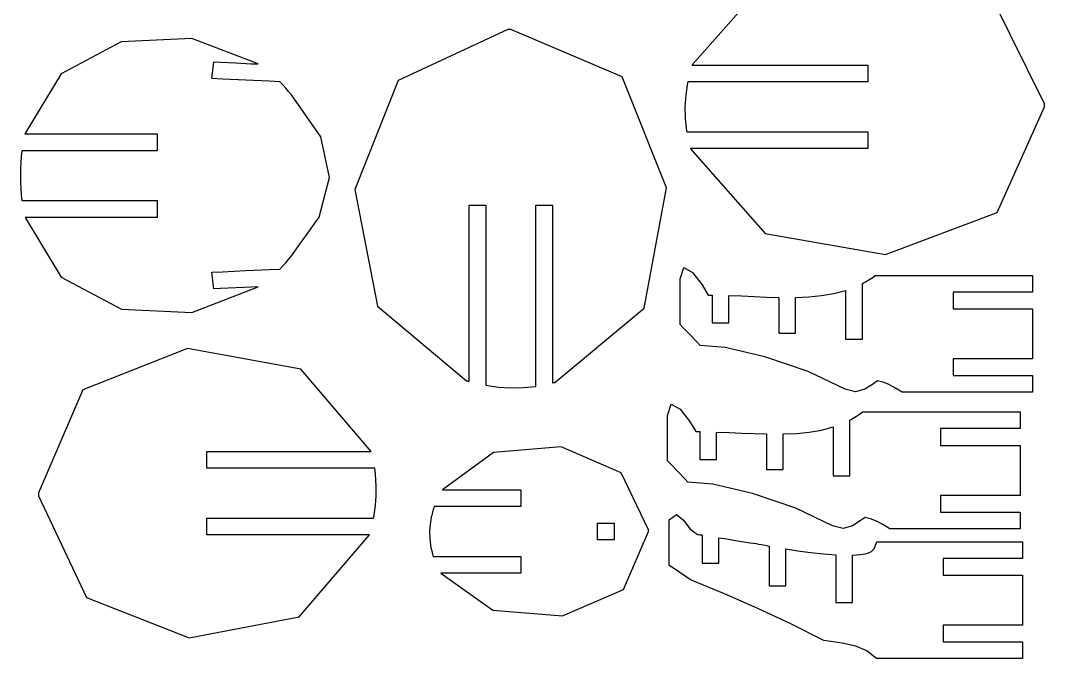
# Model space of a CAD drawing. Header units: metres. Extents: x 0 to 170079, y 0 to 115469.
# Drawn here: x 0 to 74785, y 0 to 46606 of the extents above; entities that cross this region are included whole.
import ezdxf

# ---------------------------------------------------------------- set-up
doc = ezdxf.new("R2010")
doc.units = ezdxf.units.M

msp = doc.modelspace()

# ---------------------------------------------------------------- linework, layer by layer
at = {"layer": 'MY3DLAYER'}
for p, q in [((54506, 49526), (49051, 43361)), ((54506, 49526), (49051, 43361)), ((74776, 40506), (71042, 48100)), ((74776, 40506), (71042, 48100)), ((35589, 45935), (27583, 42213)), ((35589, 45935), (27583, 42213)), ((35645, 45939), (35589, 45935)), ((35645, 45939), (35589, 45935)), ((35702, 45942), (35645, 45939)), ((35702, 45942), (35645, 45939)), ((35759, 45943), (35702, 45942)), ((35759, 45943), (35702, 45942)), ((35816, 45944), (35759, 45943)), ((35816, 45944), (35759, 45943)), ((35817, 45944), (35816, 45944)), ((35816, 45944), (35816, 45944)), ((35817, 45944), (35816, 45944)), ((35816, 45944), (35816, 45944)), ((35818, 45944), (35817, 45944)), ((35818, 45944), (35817, 45944)), ((35819, 45944), (35818, 45944)), ((35819, 45944), (35818, 45944)), ((35820, 45944), (35819, 45944)), ((35819, 45944), (35819, 45944)), ((35819, 45944), (35819, 45944)), ((35820, 45944), (35819, 45944)), ((35819, 45944), (35819, 45944)), ((35819, 45944), (35819, 45944)), ((43946, 42499), (35820, 45944)), ((35820, 45944), (35820, 45944)), ((43946, 42499), (35820, 45944)), ((35820, 45944), (35820, 45944)), ((7361, 45052), (2960, 42717)), ((7361, 45052), (2960, 42717)), ((12503, 45297), (7361, 45052)), ((12503, 45297), (7361, 45052)), ((17355, 43427), (12503, 45297)), ((17355, 43427), (12503, 45297)), ((14048, 42972), (14091, 43390)), ((14048, 42972), (14091, 43390)), ((14091, 43390), (14111, 43580)), ((14091, 43390), (14111, 43580)), ((14111, 43580), (14618, 43557)), ((14111, 43580), (14618, 43557)), ((14618, 43557), (15733, 43504)), ((14618, 43557), (15733, 43504)), ((15733, 43504), (16848, 43451)), ((15733, 43504), (16848, 43451)), ((16848, 43451), (17355, 43427)), ((16848, 43451), (17355, 43427)), ((2960, 42717), (330, 38320)), ((2960, 42717), (330, 38320)), ((14004, 42554), (14048, 42972)), ((14004, 42554), (14048, 42972)), ((49049, 43355), (49048, 43350)), ((49049, 43355), (49048, 43350)), ((49048, 43350), (49048, 43348)), ((49048, 43350), (49048, 43348)), ((49048, 43348), (51052, 43348)), ((49048, 43348), (51052, 43348)), ((49050, 43359), (49049, 43355)), ((49050, 43359), (49049, 43355)), ((49051, 43361), (49050, 43359)), ((49051, 43361), (49050, 43359)), ((51052, 43348), (55461, 43348)), ((51052, 43348), (55461, 43348)), ((55461, 43348), (59870, 43348)), ((55461, 43348), (59870, 43348)), ((59870, 43348), (61874, 43348)), ((59870, 43348), (61874, 43348)), ((61874, 43348), (61874, 43158)), ((61874, 43348), (61874, 43158)), ((61874, 43158), (61874, 42739)), ((61874, 43158), (61874, 42739)), ((61874, 42739), (61874, 42320)), ((61874, 42739), (61874, 42320)), ((13985, 42364), (14004, 42554)), ((13985, 42364), (14004, 42554)), ((14758, 42328), (13985, 42364)), ((14758, 42328), (13985, 42364)), ((16460, 42248), (14758, 42328)), ((16460, 42248), (14758, 42328)), ((18162, 42167), (16460, 42248)), ((18162, 42167), (16460, 42248)), ((18935, 42131), (18162, 42167)), ((18935, 42131), (18162, 42167)), ((19157, 41903), (18935, 42131)), ((19157, 41903), (18935, 42131)), ((19372, 41667), (19157, 41903)), ((19372, 41667), (19157, 41903)), ((27583, 42213), (24414, 34258)), ((27583, 42213), (24414, 34258)), ((47189, 34381), (43946, 42499)), ((47189, 34381), (43946, 42499)), ((48716, 42050), (48583, 41175)), ((48716, 42050), (48583, 41175)), ((48719, 42062), (48716, 42050)), ((48719, 42062), (48716, 42050)), ((48726, 42090), (48719, 42062)), ((48726, 42090), (48719, 42062)), ((48732, 42117), (48726, 42090)), ((48732, 42117), (48726, 42090)), ((48735, 42129), (48732, 42117)), ((48735, 42129), (48732, 42117)), ((50788, 42129), (48735, 42129)), ((50788, 42129), (48735, 42129)), ((55305, 42129), (50788, 42129)), ((55305, 42129), (50788, 42129)), ((59821, 42129), (55305, 42129)), ((59821, 42129), (55305, 42129)), ((61874, 42129), (59821, 42129)), ((61874, 42129), (59821, 42129)), ((61874, 42320), (61874, 42129)), ((61874, 42320), (61874, 42129)), ((19581, 41424), (19372, 41667)), ((19581, 41424), (19372, 41667)), ((19783, 41172), (19581, 41424)), ((19783, 41172), (19581, 41424)), ((21939, 38105), (19783, 41172)), ((21939, 38105), (19783, 41172)), ((48583, 41175), (48524, 40308)), ((48583, 41175), (48524, 40308)), ((74780, 40452), (74776, 40506)), ((74780, 40452), (74776, 40506)), ((74783, 40398), (74780, 40452)), ((74783, 40398), (74780, 40452)), ((74785, 40344), (74783, 40398)), ((74785, 40344), (74783, 40398)), ((48524, 40308), (48542, 39437)), ((48524, 40308), (48542, 39437)), ((71329, 32578), (74785, 40286)), ((71329, 32578), (74785, 40286)), ((74785, 40290), (74785, 40344)), ((74785, 40290), (74785, 40344)), ((74785, 40289), (74785, 40290)), ((74785, 40290), (74785, 40290)), ((74785, 40289), (74785, 40290)), ((74785, 40290), (74785, 40290)), ((74785, 40288), (74785, 40289)), ((74785, 40288), (74785, 40289)), ((74785, 40287), (74785, 40288)), ((74785, 40287), (74785, 40288)), ((74785, 40286), (74785, 40287)), ((74785, 40287), (74785, 40287)), ((74785, 40287), (74785, 40287)), ((74785, 40286), (74785, 40287)), ((74785, 40287), (74785, 40287)), ((74785, 40287), (74785, 40287)), ((74785, 40286), (74785, 40286)), ((74785, 40286), (74785, 40286)), ((48542, 39437), (48638, 38551)), ((48542, 39437), (48638, 38551)), ((330, 38320), (1840, 38320)), ((330, 38320), (1840, 38320)), ((1840, 38320), (5160, 38320)), ((1840, 38320), (5160, 38320)), ((5160, 38320), (8481, 38320)), ((5160, 38320), (8481, 38320)), ((8481, 38320), (9991, 38320)), ((8481, 38320), (9991, 38320)), ((9991, 38320), (9991, 38128)), ((9991, 38320), (9991, 38128)), ((48638, 38551), (48641, 38539)), ((48638, 38551), (48641, 38539)), ((48641, 38539), (48647, 38512)), ((48641, 38539), (48647, 38512)), ((48647, 38512), (48652, 38485)), ((48647, 38512), (48652, 38485)), ((48652, 38485), (48655, 38472)), ((48652, 38485), (48655, 38472)), ((48655, 38472), (50721, 38472)), ((48655, 38472), (50721, 38472)), ((50721, 38472), (55265, 38472)), ((50721, 38472), (55265, 38472)), ((55265, 38472), (59809, 38472)), ((55265, 38472), (59809, 38472)), ((59809, 38472), (61874, 38472)), ((59809, 38472), (61874, 38472)), ((61874, 38472), (61874, 38282)), ((61874, 38472), (61874, 38282)), ((61874, 38282), (61874, 37863)), ((61874, 38282), (61874, 37863)), ((9991, 38128), (9991, 37705)), ((9991, 38128), (9991, 37705)), ((9991, 37705), (9991, 37283)), ((9991, 37705), (9991, 37283)), ((22570, 35127), (21939, 38105)), ((22570, 35127), (21939, 38105)), ((61874, 37863), (61874, 37444)), ((61874, 37863), (61874, 37444)), ((61874, 37444), (61874, 37253)), ((61874, 37444), (61874, 37253)), ((46, 36666), (15, 36229)), ((46, 36666), (15, 36229)), ((93, 37091), (46, 36666)), ((93, 37091), (46, 36666)), ((1640, 37091), (93, 37091)), ((1640, 37091), (93, 37091)), ((5042, 37091), (1640, 37091)), ((5042, 37091), (1640, 37091)), ((8444, 37091), (5042, 37091)), ((8444, 37091), (5042, 37091)), ((9991, 37091), (8444, 37091)), ((9991, 37091), (8444, 37091)), ((9991, 37283), (9991, 37091)), ((9991, 37283), (9991, 37091)), ((50948, 37253), (48925, 37253)), ((48925, 37253), (48926, 37251)), ((50948, 37253), (48925, 37253)), ((48925, 37253), (48926, 37251)), ((48926, 37251), (48927, 37247)), ((48926, 37251), (48927, 37247)), ((48927, 37247), (48928, 37242)), ((48927, 37247), (48928, 37242)), ((48928, 37242), (48928, 37240)), ((48928, 37242), (48928, 37240)), ((48928, 37240), (54376, 31056)), ((48928, 37240), (54376, 31056)), ((55400, 37253), (50948, 37253)), ((55400, 37253), (50948, 37253)), ((59851, 37253), (55400, 37253)), ((59851, 37253), (55400, 37253)), ((61874, 37253), (59851, 37253)), ((61874, 37253), (59851, 37253)), ((15, 36229), (0, 35783)), ((15, 36229), (0, 35783)), ((0, 35783), (2, 35325)), ((0, 35783), (2, 35325)), ((2, 35257), (0, 34787)), ((2, 35257), (0, 34787)), ((2, 35325), (2, 35317)), ((2, 35325), (2, 35317)), ((2, 35317), (3, 35308)), ((2, 35317), (3, 35308)), ((3, 35274), (2, 35265)), ((3, 35274), (2, 35265)), ((2, 35265), (2, 35257)), ((2, 35265), (2, 35257)), ((3, 35308), (3, 35300)), ((3, 35308), (3, 35300)), ((3, 35300), (3, 35291)), ((3, 35300), (3, 35291)), ((3, 35291), (3, 35282)), ((3, 35291), (3, 35282)), ((3, 35282), (3, 35274)), ((3, 35282), (3, 35274)), ((0, 34787), (16, 34328)), ((0, 34787), (16, 34328)), ((21808, 32231), (22570, 35127)), ((21808, 32231), (22570, 35127)), ((16, 34328), (50, 33880)), ((16, 34328), (50, 33880)), ((50, 33880), (100, 33444)), ((50, 33880), (100, 33444)), ((24414, 34258), (26079, 25731)), ((24414, 34258), (26079, 25731)), ((45550, 25602), (47189, 34381)), ((45550, 25602), (47189, 34381)), ((100, 33444), (1645, 33444)), ((100, 33444), (1645, 33444)), ((1645, 33444), (5045, 33444)), ((1645, 33444), (5045, 33444)), ((5045, 33444), (8445, 33444)), ((5045, 33444), (8445, 33444)), ((8445, 33444), (9991, 33444)), ((8445, 33444), (9991, 33444)), ((9991, 33444), (9991, 33253)), ((9991, 33444), (9991, 33253)), ((9991, 33253), (9991, 32834)), ((9991, 33253), (9991, 32834)), ((32757, 31106), (32757, 33116)), ((32757, 33116), (32947, 33116)), ((32757, 31106), (32757, 33116)), ((32757, 33116), (32947, 33116)), ((32947, 33116), (33366, 33116)), ((32947, 33116), (33366, 33116)), ((33366, 33116), (33785, 33116)), ((33366, 33116), (33785, 33116)), ((33785, 33116), (33976, 33116)), ((33785, 33116), (33976, 33116)), ((33976, 33116), (33976, 31060)), ((33976, 33116), (33976, 31060)), ((37634, 31048), (37634, 33116)), ((37634, 33116), (37824, 33116)), ((37634, 31048), (37634, 33116)), ((37634, 33116), (37824, 33116)), ((37824, 33116), (38243, 33116)), ((37824, 33116), (38243, 33116)), ((38243, 33116), (38662, 33116)), ((38243, 33116), (38662, 33116)), ((38662, 33116), (38853, 33116)), ((38662, 33116), (38853, 33116)), ((38853, 33116), (38853, 31088)), ((38853, 33116), (38853, 31088)), ((1848, 32225), (340, 32225)), ((340, 32225), (2979, 27847)), ((1848, 32225), (340, 32225)), ((340, 32225), (2979, 27847)), ((5165, 32225), (1848, 32225)), ((5165, 32225), (1848, 32225)), ((8483, 32225), (5165, 32225)), ((8483, 32225), (5165, 32225)), ((9991, 32225), (8483, 32225)), ((9991, 32225), (8483, 32225)), ((9991, 32834), (9991, 32415)), ((9991, 32834), (9991, 32415)), ((9991, 32415), (9991, 32225)), ((9991, 32415), (9991, 32225)), ((19783, 29409), (21808, 32231)), ((19783, 29409), (21808, 32231)), ((63184, 29502), (71329, 32578)), ((63184, 29502), (71329, 32578)), ((32757, 26683), (32757, 31106)), ((32757, 26683), (32757, 31106)), ((33976, 31060), (33976, 26537)), ((33976, 31060), (33976, 26537)), ((37634, 26498), (37634, 31048)), ((37634, 26498), (37634, 31048)), ((38853, 31088), (38853, 26625)), ((38853, 31088), (38853, 26625)), ((54376, 31056), (63184, 29502)), ((54376, 31056), (63184, 29502)), ((19581, 29158), (19783, 29409)), ((19581, 29158), (19783, 29409)), ((18162, 28414), (18935, 28451)), ((18162, 28414), (18935, 28451)), ((18935, 28451), (19157, 28679)), ((18935, 28451), (19157, 28679)), ((19157, 28679), (19372, 28915)), ((19157, 28679), (19372, 28915)), ((19372, 28915), (19581, 29158)), ((19372, 28915), (19581, 29158)), ((48168, 27727), (48434, 28554)), ((48168, 27727), (48434, 28554)), ((48434, 28554), (49072, 28191)), ((48434, 28554), (49072, 28191)), ((2979, 27847), (7379, 25526)), ((2979, 27847), (7379, 25526)), ((13985, 28218), (14758, 28254)), ((13985, 28218), (14758, 28254)), ((14004, 28028), (13985, 28218)), ((14004, 28028), (13985, 28218)), ((14048, 27610), (14004, 28028)), ((14048, 27610), (14004, 28028)), ((14758, 28254), (16460, 28334)), ((14758, 28254), (16460, 28334)), ((16460, 28334), (18162, 28414)), ((16460, 28334), (18162, 28414)), ((48168, 27209), (48168, 27727)), ((48168, 27209), (48168, 27727)), ((49072, 28191), (49775, 27300)), ((49072, 28191), (49775, 27300)), ((61959, 27664), (62191, 27818)), ((61959, 27664), (62191, 27818)), ((62191, 27818), (62418, 27983)), ((62191, 27818), (62418, 27983)), ((62418, 27983), (64214, 27983)), ((62418, 27983), (64214, 27983)), ((64214, 27983), (68163, 27983)), ((64214, 27983), (68163, 27983)), ((68163, 27983), (72112, 27983)), ((68163, 27983), (72112, 27983)), ((72112, 27983), (73908, 27983)), ((72112, 27983), (73908, 27983)), ((73908, 27983), (73908, 27793)), ((73908, 27983), (73908, 27793)), ((73908, 27793), (73908, 27374)), ((73908, 27793), (73908, 27374)), ((12512, 25286), (17355, 27154)), ((12512, 25286), (17355, 27154)), ((14091, 27192), (14048, 27610)), ((14091, 27192), (14048, 27610)), ((14111, 27002), (14091, 27192)), ((14111, 27002), (14091, 27192)), ((14618, 27025), (14111, 27002)), ((14618, 27025), (14111, 27002)), ((15733, 27078), (14618, 27025)), ((15733, 27078), (14618, 27025)), ((16848, 27131), (15733, 27078)), ((16848, 27131), (15733, 27078)), ((17355, 27154), (16848, 27131)), ((17355, 27154), (16848, 27131)), ((48168, 26068), (48168, 27209)), ((48168, 26068), (48168, 27209)), ((49775, 27300), (50231, 26547)), ((49775, 27300), (50231, 26547)), ((61481, 27389), (61722, 27521)), ((61481, 27389), (61722, 27521)), ((61481, 26754), (61481, 27389)), ((61481, 26754), (61481, 27389)), ((61722, 27521), (61959, 27664)), ((61722, 27521), (61959, 27664)), ((73908, 27374), (73908, 26955)), ((73908, 27374), (73908, 26955)), ((73908, 26955), (73908, 26764)), ((73908, 26955), (73908, 26764)), ((32757, 22261), (32757, 26683)), ((32757, 22261), (32757, 26683)), ((33976, 26537), (33976, 22013)), ((33976, 26537), (33976, 22013)), ((37634, 21948), (37634, 26498)), ((37634, 21948), (37634, 26498)), ((38853, 26625), (38853, 22162)), ((38853, 26625), (38853, 22162)), ((50231, 26547), (50301, 26547)), ((50231, 26547), (50301, 26547)), ((50301, 26547), (50370, 26546)), ((50301, 26547), (50370, 26546)), ((50370, 26546), (50439, 26546)), ((50370, 26546), (50439, 26546)), ((50439, 26546), (50508, 26545)), ((50439, 26546), (50508, 26545)), ((50508, 26545), (50508, 26228)), ((50508, 26545), (50508, 26228)), ((50508, 26228), (50508, 25530)), ((50508, 26228), (50508, 25530)), ((51727, 26206), (51727, 26520)), ((51727, 26520), (52658, 26484)), ((51727, 26206), (51727, 26520)), ((51727, 26520), (52658, 26484)), ((51727, 25517), (51727, 26206)), ((51727, 25517), (51727, 26206)), ((52658, 26484), (53580, 26444)), ((52658, 26484), (53580, 26444)), ((53580, 26444), (54490, 26407)), ((53580, 26444), (54490, 26407)), ((54490, 26407), (55385, 26381)), ((54490, 26407), (55385, 26381)), ((55385, 26381), (55385, 25973)), ((55385, 26381), (55385, 25973)), ((56604, 26379), (57567, 26419)), ((56604, 26379), (57567, 26419)), ((56604, 25971), (56604, 26379)), ((56604, 25971), (56604, 26379)), ((57567, 26419), (58500, 26509)), ((57567, 26419), (58500, 26509)), ((58500, 26509), (59399, 26661)), ((58500, 26509), (59399, 26661)), ((59399, 26661), (60262, 26886)), ((59399, 26661), (60262, 26886)), ((60262, 26886), (60262, 26330)), ((60262, 26886), (60262, 26330)), ((60262, 26330), (60262, 25106)), ((60262, 26330), (60262, 25106)), ((61481, 25357), (61481, 26754)), ((61481, 25357), (61481, 26754)), ((69009, 26764), (68102, 26764)), ((68102, 26764), (68102, 26574)), ((69009, 26764), (68102, 26764)), ((68102, 26764), (68102, 26574)), ((68102, 26574), (68102, 26155)), ((68102, 26574), (68102, 26155)), ((71005, 26764), (69009, 26764)), ((71005, 26764), (69009, 26764)), ((73000, 26764), (71005, 26764)), ((73000, 26764), (71005, 26764)), ((73908, 26764), (73000, 26764)), ((73908, 26764), (73000, 26764)), ((7379, 25526), (12512, 25286)), ((7379, 25526), (12512, 25286)), ((26079, 25731), (32578, 20294)), ((26079, 25731), (32578, 20294)), ((39031, 20171), (45550, 25602)), ((39031, 20171), (45550, 25602)), ((48168, 24927), (48168, 26068)), ((48168, 24927), (48168, 26068)), ((50508, 25530), (50508, 24831)), ((50508, 25530), (50508, 24831)), ((51727, 24827), (51727, 25517)), ((51727, 24827), (51727, 25517)), ((55385, 25973), (55385, 25075)), ((55385, 25973), (55385, 25075)), ((56604, 25074), (56604, 25971)), ((56604, 25074), (56604, 25971)), ((68102, 26155), (68102, 25736)), ((68102, 26155), (68102, 25736)), ((68102, 25736), (68102, 25545)), ((68102, 25736), (68102, 25545)), ((68102, 25545), (69009, 25545)), ((68102, 25545), (69009, 25545)), ((69009, 25545), (71005, 25545)), ((69009, 25545), (71005, 25545)), ((71005, 25545), (73000, 25545)), ((71005, 25545), (73000, 25545)), ((73000, 25545), (73908, 25545)), ((73000, 25545), (73908, 25545)), ((73908, 25545), (73908, 24974)), ((73908, 25545), (73908, 24974)), ((48168, 24409), (48168, 24927)), ((48168, 24409), (48168, 24927)), ((50508, 24831), (50508, 24514)), ((50508, 24831), (50508, 24514)), ((51727, 24514), (51727, 24827)), ((51727, 24514), (51727, 24827)), ((55385, 25075), (55385, 24177)), ((55385, 25075), (55385, 24177)), ((56604, 24177), (56604, 25074)), ((56604, 24177), (56604, 25074)), ((60262, 25106), (60262, 23882)), ((60262, 25106), (60262, 23882)), ((61481, 23961), (61481, 25357)), ((61481, 23961), (61481, 25357)), ((73908, 24974), (73908, 23717)), ((73908, 24974), (73908, 23717)), ((48399, 24167), (48168, 24409)), ((48399, 24167), (48168, 24409)), ((48906, 23635), (48399, 24167)), ((48906, 23635), (48399, 24167)), ((50508, 24514), (50699, 24514)), ((50508, 24514), (50699, 24514)), ((50699, 24514), (51118, 24514)), ((50699, 24514), (51118, 24514)), ((51118, 24514), (51537, 24514)), ((51118, 24514), (51537, 24514)), ((51537, 24514), (51727, 24514)), ((51537, 24514), (51727, 24514)), ((55385, 24177), (55385, 23769)), ((55385, 24177), (55385, 23769)), ((56604, 23769), (56604, 24177)), ((56604, 23769), (56604, 24177)), ((61481, 23326), (61481, 23961)), ((61481, 23326), (61481, 23961)), ((49412, 23103), (48906, 23635)), ((49412, 23103), (48906, 23635)), ((55385, 23769), (55576, 23769)), ((55385, 23769), (55576, 23769)), ((55576, 23769), (55995, 23769)), ((55576, 23769), (55995, 23769)), ((55995, 23769), (56414, 23769)), ((55995, 23769), (56414, 23769)), ((56414, 23769), (56604, 23769)), ((56414, 23769), (56604, 23769)), ((60262, 23882), (60262, 23326)), ((60262, 23882), (60262, 23326)), ((60262, 23326), (60452, 23326)), ((60262, 23326), (60452, 23326)), ((60452, 23326), (60871, 23326)), ((60452, 23326), (60871, 23326)), ((60871, 23326), (61291, 23326)), ((60871, 23326), (61291, 23326)), ((61291, 23326), (61481, 23326)), ((61291, 23326), (61481, 23326)), ((73908, 23717), (73908, 22460)), ((73908, 23717), (73908, 22460)), ((12195, 22636), (4552, 19621)), ((12195, 22636), (4552, 19621)), ((20472, 21138), (12195, 22636)), ((20472, 21138), (12195, 22636)), ((49643, 22861), (49412, 23103)), ((49643, 22861), (49412, 23103)), ((51465, 22721), (49643, 22861)), ((51465, 22721), (49643, 22861)), ((54355, 22029), (51465, 22721)), ((54355, 22029), (51465, 22721)), ((73908, 22460), (73908, 21888)), ((73908, 22460), (73908, 21888)), ((32757, 20250), (32757, 22261)), ((32757, 20250), (32757, 22261)), ((33976, 22013), (33976, 19957)), ((33976, 22013), (33976, 19957)), ((37634, 19880), (37634, 21948)), ((37634, 19880), (37634, 21948)), ((38853, 22162), (38853, 20134)), ((38853, 22162), (38853, 20134)), ((57532, 20955), (54355, 22029)), ((57532, 20955), (54355, 22029)), ((69009, 21888), (68102, 21888)), ((68102, 21888), (68102, 21698)), ((69009, 21888), (68102, 21888)), ((68102, 21888), (68102, 21698)), ((68102, 21698), (68102, 21279)), ((68102, 21698), (68102, 21279)), ((71005, 21888), (69009, 21888)), ((71005, 21888), (69009, 21888)), ((73000, 21888), (71005, 21888)), ((73000, 21888), (71005, 21888)), ((73908, 21888), (73000, 21888)), ((73908, 21888), (73000, 21888)), ((25615, 15126), (20472, 21138)), ((25615, 15126), (20472, 21138)), ((60218, 19668), (57532, 20955)), ((60218, 19668), (57532, 20955)), ((68102, 21279), (68102, 20860)), ((68102, 21279), (68102, 20860)), ((32578, 20294), (32580, 20293)), ((32578, 20294), (32580, 20293)), ((32580, 20293), (32585, 20292)), ((32580, 20293), (32585, 20292)), ((32585, 20292), (32590, 20291)), ((32585, 20292), (32590, 20291)), ((32590, 20291), (32592, 20290)), ((32590, 20291), (32592, 20290)), ((32592, 20290), (32618, 20284)), ((32592, 20290), (32618, 20284)), ((32618, 20284), (32674, 20270)), ((32618, 20284), (32674, 20270)), ((32674, 20270), (32731, 20257)), ((32674, 20270), (32731, 20257)), ((32731, 20257), (32757, 20250)), ((32731, 20257), (32757, 20250)), ((62598, 20276), (62221, 20024)), ((62598, 20276), (62221, 20024)), ((62990, 20185), (62598, 20276)), ((62990, 20185), (62598, 20276)), ((68102, 20860), (68102, 20669)), ((68102, 20860), (68102, 20669)), ((68102, 20669), (69009, 20669)), ((68102, 20669), (69009, 20669)), ((69009, 20669), (71005, 20669)), ((69009, 20669), (71005, 20669)), ((71005, 20669), (73000, 20669)), ((71005, 20669), (73000, 20669)), ((73000, 20669), (73908, 20669)), ((73000, 20669), (73908, 20669)), ((73908, 20669), (73908, 20479)), ((73908, 20669), (73908, 20479)), ((73908, 20479), (73908, 20060)), ((73908, 20479), (73908, 20060)), ((4552, 19621), (1309, 12093)), ((4552, 19621), (1309, 12093)), ((33976, 19957), (34890, 19826)), ((33976, 19957), (34890, 19826)), ((34890, 19826), (35797, 19768)), ((34890, 19826), (35797, 19768)), ((35797, 19768), (36708, 19786)), ((35797, 19768), (36708, 19786)), ((36708, 19786), (37634, 19880)), ((36708, 19786), (37634, 19880)), ((38853, 20134), (38878, 20139)), ((38853, 20134), (38878, 20139)), ((38878, 20139), (38935, 20151)), ((38878, 20139), (38935, 20151)), ((38935, 20151), (38992, 20163)), ((38935, 20151), (38992, 20163)), ((38992, 20163), (39017, 20168)), ((38992, 20163), (39017, 20168)), ((39017, 20168), (39020, 20169)), ((39017, 20168), (39020, 20169)), ((39020, 20169), (39024, 20170)), ((39020, 20169), (39024, 20170)), ((39024, 20170), (39029, 20171)), ((39024, 20170), (39029, 20171)), ((39029, 20171), (39031, 20171)), ((39029, 20171), (39031, 20171)), ((60982, 19470), (60218, 19668)), ((60982, 19470), (60218, 19668)), ((61666, 19672), (60982, 19470)), ((61666, 19672), (60982, 19470)), ((62221, 20024), (61666, 19672)), ((62221, 20024), (61666, 19672)), ((63426, 20005), (62990, 20185)), ((63426, 20005), (62990, 20185)), ((63895, 19754), (63426, 20005)), ((63895, 19754), (63426, 20005)), ((64391, 19450), (63895, 19754)), ((64391, 19450), (63895, 19754)), ((65878, 19450), (64391, 19450)), ((65878, 19450), (64391, 19450)), ((69149, 19450), (65878, 19450)), ((69149, 19450), (65878, 19450)), ((72421, 19450), (69149, 19450)), ((72421, 19450), (69149, 19450)), ((73908, 19450), (72421, 19450)), ((73908, 19450), (72421, 19450)), ((73908, 20060), (73908, 19641)), ((73908, 20060), (73908, 19641)), ((73908, 19641), (73908, 19450)), ((73908, 19641), (73908, 19450)), ((47262, 17753), (47528, 18580)), ((47262, 17753), (47528, 18580)), ((47528, 18580), (48167, 18217)), ((47528, 18580), (48167, 18217)), ((48167, 18217), (48869, 17326)), ((48167, 18217), (48869, 17326)), ((61285, 17845), (61512, 18010)), ((61285, 17845), (61512, 18010)), ((61512, 18010), (63308, 18010)), ((61512, 18010), (63308, 18010)), ((63308, 18010), (67257, 18010)), ((63308, 18010), (67257, 18010)), ((67257, 18010), (71207, 18010)), ((67257, 18010), (71207, 18010)), ((71207, 18010), (73002, 18010)), ((71207, 18010), (73002, 18010)), ((73002, 18010), (73002, 17819)), ((73002, 18010), (73002, 17819)), ((47262, 17235), (47262, 17753)), ((47262, 17235), (47262, 17753)), ((47262, 16094), (47262, 17235)), ((47262, 16094), (47262, 17235)), ((48869, 17326), (49326, 16573)), ((48869, 17326), (49326, 16573)), ((60575, 17415), (60817, 17548)), ((60575, 17415), (60817, 17548)), ((60575, 16780), (60575, 17415)), ((60575, 16780), (60575, 17415)), ((60817, 17548), (61053, 17691)), ((60817, 17548), (61053, 17691)), ((61053, 17691), (61285, 17845)), ((61053, 17691), (61285, 17845)), ((73002, 17819), (73002, 17400)), ((73002, 17819), (73002, 17400)), ((73002, 17400), (73002, 16981)), ((73002, 17400), (73002, 16981)), ((49326, 16573), (49395, 16573)), ((49326, 16573), (49395, 16573)), ((49395, 16573), (49464, 16573)), ((49395, 16573), (49464, 16573)), ((49464, 16573), (49533, 16572)), ((49464, 16573), (49533, 16572)), ((49533, 16572), (49602, 16572)), ((49533, 16572), (49602, 16572)), ((49602, 16572), (49602, 16254)), ((49602, 16572), (49602, 16254)), ((50822, 16233), (50822, 16546)), ((50822, 16546), (51753, 16511)), ((50822, 16233), (50822, 16546)), ((50822, 16546), (51753, 16511)), ((51753, 16511), (52674, 16471)), ((51753, 16511), (52674, 16471)), ((52674, 16471), (53584, 16434)), ((52674, 16471), (53584, 16434)), ((56661, 16445), (57594, 16535)), ((56661, 16445), (57594, 16535)), ((57594, 16535), (58494, 16687)), ((57594, 16535), (58494, 16687)), ((58494, 16687), (59356, 16913)), ((58494, 16687), (59356, 16913)), ((59356, 16913), (59356, 16356)), ((59356, 16913), (59356, 16356)), ((60575, 15384), (60575, 16780)), ((60575, 15384), (60575, 16780)), ((68103, 16791), (67196, 16791)), ((67196, 16791), (67196, 16600)), ((68103, 16791), (67196, 16791)), ((67196, 16791), (67196, 16600)), ((67196, 16600), (67196, 16181)), ((67196, 16600), (67196, 16181)), ((70099, 16791), (68103, 16791)), ((70099, 16791), (68103, 16791)), ((72095, 16791), (70099, 16791)), ((72095, 16791), (70099, 16791)), ((73002, 16791), (72095, 16791)), ((73002, 16791), (72095, 16791)), ((73002, 16981), (73002, 16791)), ((73002, 16981), (73002, 16791)), ((47262, 14954), (47262, 16094)), ((47262, 14954), (47262, 16094)), ((49602, 16254), (49602, 15556)), ((49602, 16254), (49602, 15556)), ((50822, 15543), (50822, 16233)), ((50822, 15543), (50822, 16233)), ((53584, 16434), (54479, 16408)), ((53584, 16434), (54479, 16408)), ((54479, 16408), (54479, 15999)), ((54479, 16408), (54479, 15999)), ((54479, 15999), (54479, 15102)), ((54479, 15999), (54479, 15102)), ((55698, 16405), (56661, 16445)), ((55698, 16405), (56661, 16445)), ((55698, 15997), (55698, 16405)), ((55698, 15997), (55698, 16405)), ((55698, 15100), (55698, 15997)), ((55698, 15100), (55698, 15997)), ((59356, 16356), (59356, 15132)), ((59356, 16356), (59356, 15132)), ((67196, 16181), (67196, 15762)), ((67196, 16181), (67196, 15762)), ((67196, 15762), (67196, 15572)), ((67196, 15762), (67196, 15572)), ((13600, 14936), (13600, 15126)), ((13600, 15126), (15477, 15126)), ((13600, 14936), (13600, 15126)), ((13600, 15126), (15477, 15126)), ((15477, 15126), (19607, 15126)), ((15477, 15126), (19607, 15126)), ((19607, 15126), (23737, 15126)), ((19607, 15126), (23737, 15126)), ((23737, 15126), (25615, 15126)), ((23737, 15126), (25615, 15126)), ((34541, 15038), (30815, 12332)), ((34541, 15038), (30815, 12332)), ((39488, 15452), (34541, 15038)), ((39488, 15452), (34541, 15038)), ((43860, 13574), (39488, 15452)), ((43860, 13574), (39488, 15452)), ((49602, 15556), (49602, 14858)), ((49602, 15556), (49602, 14858)), ((50822, 14854), (50822, 15543)), ((50822, 14854), (50822, 15543)), ((54479, 15102), (54479, 14204)), ((54479, 15102), (54479, 14204)), ((55698, 14203), (55698, 15100)), ((55698, 14203), (55698, 15100)), ((59356, 15132), (59356, 13909)), ((59356, 15132), (59356, 13909)), ((60575, 13987), (60575, 15384)), ((60575, 13987), (60575, 15384)), ((67196, 15572), (68103, 15572)), ((67196, 15572), (68103, 15572)), ((68103, 15572), (70099, 15572)), ((68103, 15572), (70099, 15572)), ((70099, 15572), (72095, 15572)), ((70099, 15572), (72095, 15572)), ((72095, 15572), (73002, 15572)), ((72095, 15572), (73002, 15572)), ((73002, 15572), (73002, 15000)), ((73002, 15572), (73002, 15000)), ((73002, 15000), (73002, 13743)), ((73002, 15000), (73002, 13743)), ((13600, 14517), (13600, 14936)), ((13600, 14517), (13600, 14936)), ((13600, 14098), (13600, 14517)), ((13600, 14098), (13600, 14517)), ((47262, 14435), (47262, 14954)), ((47262, 14435), (47262, 14954)), ((47493, 14193), (47262, 14435)), ((47493, 14193), (47262, 14435)), ((49602, 14858), (49602, 14540)), ((49602, 14858), (49602, 14540)), ((49602, 14540), (49793, 14540)), ((49602, 14540), (49793, 14540)), ((49793, 14540), (50212, 14540)), ((49793, 14540), (50212, 14540)), ((50212, 14540), (50631, 14540)), ((50212, 14540), (50631, 14540)), ((50631, 14540), (50822, 14540)), ((50631, 14540), (50822, 14540)), ((50822, 14540), (50822, 14854)), ((50822, 14540), (50822, 14854)), ((13600, 13907), (13600, 14098)), ((13600, 13907), (13600, 14098)), ((15518, 13907), (13600, 13907)), ((15518, 13907), (13600, 13907)), ((19736, 13907), (15518, 13907)), ((19736, 13907), (15518, 13907)), ((23954, 13907), (19736, 13907)), ((23954, 13907), (19736, 13907)), ((25871, 13907), (23954, 13907)), ((25871, 13907), (23954, 13907)), ((25926, 13470), (25871, 13907)), ((25926, 13470), (25871, 13907)), ((25963, 13021), (25926, 13470)), ((25963, 13021), (25926, 13470)), ((45862, 9403), (43860, 13574)), ((45862, 9403), (43860, 13574)), ((48000, 13661), (47493, 14193)), ((48000, 13661), (47493, 14193)), ((48507, 13129), (48000, 13661)), ((48507, 13129), (48000, 13661)), ((54479, 14204), (54479, 13796)), ((54479, 14204), (54479, 13796)), ((54479, 13796), (54670, 13796)), ((54479, 13796), (54670, 13796)), ((54670, 13796), (55089, 13796)), ((54670, 13796), (55089, 13796)), ((55089, 13796), (55508, 13796)), ((55089, 13796), (55508, 13796)), ((55508, 13796), (55698, 13796)), ((55508, 13796), (55698, 13796)), ((55698, 13796), (55698, 14203)), ((55698, 13796), (55698, 14203)), ((59356, 13909), (59356, 13352)), ((59356, 13909), (59356, 13352)), ((60575, 13352), (60575, 13987)), ((60575, 13352), (60575, 13987)), ((73002, 13743), (73002, 12486)), ((73002, 13743), (73002, 12486)), ((25981, 12563), (25963, 13021)), ((25981, 12563), (25963, 13021)), ((48737, 12887), (48507, 13129)), ((48737, 12887), (48507, 13129)), ((50559, 12747), (48737, 12887)), ((50559, 12747), (48737, 12887)), ((53449, 12056), (50559, 12747)), ((53449, 12056), (50559, 12747)), ((59356, 13352), (59547, 13352)), ((59356, 13352), (59547, 13352)), ((59547, 13352), (59966, 13352)), ((59547, 13352), (59966, 13352)), ((59966, 13352), (60385, 13352)), ((59966, 13352), (60385, 13352)), ((60385, 13352), (60575, 13352)), ((60385, 13352), (60575, 13352)), ((1309, 12093), (1309, 12093)), ((1309, 12093), (1309, 12092)), ((1309, 12093), (1309, 12093)), ((1309, 12093), (1309, 12092)), ((1309, 12092), (1309, 12091)), ((1309, 12092), (1309, 12092)), ((1309, 12092), (1309, 12092)), ((1309, 12092), (1309, 12091)), ((1309, 12092), (1309, 12092)), ((1309, 12092), (1309, 12092)), ((1309, 12091), (1309, 12090)), ((1309, 12091), (1309, 12090)), ((1309, 12090), (1309, 12089)), ((1309, 12090), (1309, 12089)), ((1309, 12089), (1309, 12089)), ((1309, 12089), (1310, 12036)), ((1309, 12089), (1309, 12089)), ((1309, 12089), (1310, 12036)), ((1310, 12036), (1311, 11983)), ((1310, 12036), (1311, 11983)), ((1311, 11983), (1314, 11931)), ((1311, 11983), (1314, 11931)), ((25976, 11931), (25979, 11983)), ((25976, 11931), (25979, 11983)), ((25979, 11983), (25980, 12036)), ((25979, 11983), (25980, 12036)), ((25980, 12036), (25981, 12089)), ((25980, 12036), (25981, 12089)), ((25981, 12093), (25981, 12563)), ((25981, 12093), (25981, 12563)), ((25981, 12092), (25981, 12093)), ((25981, 12093), (25981, 12093)), ((25981, 12092), (25981, 12093)), ((25981, 12093), (25981, 12093)), ((25981, 12091), (25981, 12092)), ((25981, 12092), (25981, 12092)), ((25981, 12092), (25981, 12092)), ((25981, 12091), (25981, 12092)), ((25981, 12092), (25981, 12092)), ((25981, 12092), (25981, 12092)), ((25981, 12090), (25981, 12091)), ((25981, 12090), (25981, 12091)), ((25981, 12089), (25981, 12090)), ((25981, 12089), (25981, 12090)), ((25981, 12089), (25981, 12089)), ((25981, 12089), (25981, 12089)), ((30815, 12332), (31711, 12332)), ((30815, 12332), (31711, 12332)), ((31711, 12332), (33682, 12332)), ((31711, 12332), (33682, 12332)), ((33682, 12332), (35653, 12332)), ((33682, 12332), (35653, 12332)), ((35653, 12332), (36549, 12332)), ((35653, 12332), (36549, 12332)), ((36549, 12332), (36549, 12141)), ((36549, 12332), (36549, 12141)), ((36549, 12141), (36549, 11722)), ((36549, 12141), (36549, 11722)), ((56626, 10981), (53449, 12056)), ((56626, 10981), (53449, 12056)), ((73002, 12486), (73002, 11915)), ((73002, 12486), (73002, 11915)), ((1314, 11931), (1318, 11879)), ((1314, 11931), (1318, 11879)), ((1318, 11879), (4820, 4461)), ((1318, 11879), (4820, 4461)), ((25924, 11174), (25953, 11523)), ((25924, 11174), (25953, 11523)), ((25953, 11523), (25972, 11879)), ((25953, 11523), (25972, 11879)), ((25972, 11879), (25976, 11931)), ((25972, 11879), (25976, 11931)), ((36549, 11722), (36549, 11303)), ((36549, 11722), (36549, 11303)), ((36549, 11303), (36549, 11113)), ((36549, 11303), (36549, 11113)), ((68103, 11915), (67196, 11915)), ((67196, 11915), (67196, 11724)), ((68103, 11915), (67196, 11915)), ((67196, 11915), (67196, 11724)), ((67196, 11724), (67196, 11305)), ((67196, 11724), (67196, 11305)), ((67196, 11305), (67196, 10886)), ((67196, 11305), (67196, 10886)), ((70099, 11915), (68103, 11915)), ((70099, 11915), (68103, 11915)), ((72095, 11915), (70099, 11915)), ((72095, 11915), (70099, 11915)), ((73002, 11915), (72095, 11915)), ((73002, 11915), (72095, 11915)), ((25827, 10456), (25835, 10494)), ((25827, 10456), (25835, 10494)), ((25835, 10494), (25884, 10831)), ((25835, 10494), (25884, 10831)), ((25884, 10831), (25924, 11174)), ((25884, 10831), (25924, 11174)), ((30098, 10695), (30033, 10453)), ((30098, 10695), (30033, 10453)), ((30164, 10938), (30098, 10695)), ((30164, 10938), (30098, 10695)), ((30193, 11048), (30164, 10938)), ((30193, 11048), (30164, 10938)), ((30194, 11049), (30193, 11048)), ((30194, 11049), (30193, 11048)), ((30195, 11054), (30194, 11052)), ((30195, 11054), (30194, 11052)), ((30194, 11052), (30194, 11049)), ((30194, 11052), (30194, 11049)), ((30200, 11070), (30195, 11056)), ((30200, 11070), (30195, 11056)), ((30195, 11056), (30195, 11054)), ((30195, 11056), (30195, 11054)), ((30206, 11084), (30200, 11070)), ((30206, 11084), (30200, 11070)), ((30211, 11098), (30206, 11084)), ((30211, 11098), (30206, 11084)), ((30216, 11113), (30211, 11098)), ((30216, 11113), (30211, 11098)), ((31206, 11113), (30216, 11113)), ((31206, 11113), (30216, 11113)), ((33383, 11113), (31206, 11113)), ((33383, 11113), (31206, 11113)), ((35560, 11113), (33383, 11113)), ((35560, 11113), (33383, 11113)), ((36549, 11113), (35560, 11113)), ((36549, 11113), (35560, 11113)), ((47365, 10125), (47915, 10520)), ((47365, 10125), (47915, 10520)), ((47915, 10520), (48415, 10109)), ((47915, 10520), (48415, 10109)), ((59312, 9694), (56626, 10981)), ((59312, 9694), (56626, 10981)), ((67196, 10886), (67196, 10696)), ((67196, 10886), (67196, 10696)), ((67196, 10696), (68103, 10696)), ((67196, 10696), (68103, 10696)), ((68103, 10696), (70099, 10696)), ((68103, 10696), (70099, 10696)), ((70099, 10696), (72095, 10696)), ((70099, 10696), (72095, 10696)), ((72095, 10696), (73002, 10696)), ((72095, 10696), (73002, 10696)), ((73002, 10696), (73002, 10505)), ((73002, 10696), (73002, 10505)), ((73002, 10505), (73002, 10086)), ((73002, 10505), (73002, 10086)), ((13600, 10060), (13600, 10250)), ((13600, 10250), (15504, 10250)), ((13600, 10060), (13600, 10250)), ((13600, 10250), (15504, 10250)), ((13600, 9641), (13600, 10060)), ((13600, 9641), (13600, 10060)), ((15504, 10250), (19692, 10250)), ((15504, 10250), (19692, 10250)), ((19692, 10250), (23881, 10250)), ((19692, 10250), (23881, 10250)), ((23881, 10250), (25784, 10250)), ((23881, 10250), (25784, 10250)), ((25784, 10250), (25792, 10288)), ((25784, 10250), (25792, 10288)), ((25792, 10288), (25810, 10372)), ((25792, 10288), (25810, 10372)), ((25810, 10372), (25827, 10456)), ((25810, 10372), (25827, 10456)), ((29910, 9790), (29874, 9289)), ((29910, 9790), (29874, 9289)), ((29991, 10297), (29910, 9790)), ((29991, 10297), (29910, 9790)), ((29993, 10304), (29991, 10297)), ((29993, 10304), (29991, 10297)), ((29997, 10320), (29993, 10304)), ((29997, 10320), (29993, 10304)), ((30001, 10335), (29997, 10320)), ((30001, 10335), (29997, 10320)), ((30003, 10342), (30001, 10335)), ((30003, 10342), (30001, 10335)), ((30033, 10453), (30003, 10342)), ((30033, 10453), (30003, 10342)), ((42137, 9893), (42328, 9893)), ((42137, 9703), (42137, 9893)), ((42137, 9893), (42328, 9893)), ((42137, 9703), (42137, 9893)), ((42328, 9893), (42747, 9893)), ((42328, 9893), (42747, 9893)), ((42747, 9893), (43166, 9893)), ((42747, 9893), (43166, 9893)), ((43166, 9893), (43357, 9893)), ((43166, 9893), (43357, 9893)), ((43357, 9893), (43357, 9703)), ((43357, 9893), (43357, 9703)), ((47365, 9295), (47365, 10125)), ((47365, 9295), (47365, 10125)), ((48415, 10109), (48901, 9443)), ((48415, 10109), (48901, 9443)), ((61315, 10050), (60760, 9698)), ((61315, 10050), (60760, 9698)), ((61693, 10303), (61315, 10050)), ((61693, 10303), (61315, 10050)), ((62085, 10211), (61693, 10303)), ((62085, 10211), (61693, 10303)), ((62520, 10031), (62085, 10211)), ((62520, 10031), (62085, 10211)), ((62989, 9780), (62520, 10031)), ((62989, 9780), (62520, 10031)), ((63485, 9477), (62989, 9780)), ((63485, 9477), (62989, 9780)), ((73002, 10086), (73002, 9667)), ((73002, 10086), (73002, 9667)), ((13600, 9222), (13600, 9641)), ((13600, 9222), (13600, 9641)), ((13600, 9031), (13600, 9222)), ((13600, 9031), (13600, 9222)), ((15459, 9031), (13600, 9031)), ((15459, 9031), (13600, 9031)), ((19548, 9031), (15459, 9031)), ((19548, 9031), (15459, 9031)), ((23637, 9031), (19548, 9031)), ((23637, 9031), (19548, 9031)), ((20349, 3038), (25496, 9031)), ((20349, 3038), (25496, 9031)), ((25496, 9031), (23637, 9031)), ((25496, 9031), (23637, 9031)), ((29874, 9289), (29885, 8785)), ((29874, 9289), (29885, 8785)), ((42137, 9284), (42137, 9703)), ((42137, 9284), (42137, 9703)), ((42137, 8865), (42137, 9284)), ((42137, 8865), (42137, 9284)), ((43357, 9703), (43357, 9284)), ((43357, 9703), (43357, 9284)), ((43357, 9284), (43357, 8865)), ((43357, 9284), (43357, 8865)), ((44033, 5042), (45868, 9276)), ((44033, 5042), (45868, 9276)), ((45864, 9372), (45862, 9403)), ((45864, 9372), (45862, 9403)), ((45866, 9341), (45864, 9372)), ((45866, 9341), (45864, 9372)), ((45867, 9310), (45866, 9341)), ((45867, 9310), (45866, 9341)), ((45868, 9278), (45867, 9310)), ((45868, 9278), (45867, 9310)), ((45868, 9277), (45868, 9278)), ((45868, 9278), (45868, 9278)), ((45868, 9278), (45868, 9278)), ((45868, 9277), (45868, 9278)), ((45868, 9278), (45868, 9278)), ((45868, 9278), (45868, 9278)), ((45868, 9277), (45868, 9277)), ((45868, 9276), (45868, 9277)), ((45868, 9277), (45868, 9277)), ((45868, 9277), (45868, 9277)), ((45868, 9276), (45868, 9277)), ((45868, 9277), (45868, 9277)), ((45868, 9276), (45868, 9276)), ((45868, 9276), (45868, 9276)), ((45868, 9276), (45868, 9276)), ((45868, 9276), (45868, 9276)), ((47365, 8466), (47365, 9295)), ((47365, 8466), (47365, 9295)), ((48901, 9443), (49407, 9078)), ((48901, 9443), (49407, 9078)), ((49407, 9078), (49467, 9068)), ((49407, 9078), (49467, 9068)), ((49467, 9068), (49598, 9047)), ((49467, 9068), (49598, 9047)), ((49598, 9047), (49729, 9027)), ((49598, 9047), (49729, 9027)), ((49729, 9027), (49789, 9017)), ((49729, 9027), (49789, 9017)), ((49789, 9017), (49789, 8695)), ((49789, 9017), (49789, 8695)), ((60076, 9496), (59312, 9694)), ((60076, 9496), (59312, 9694)), ((60760, 9698), (60076, 9496)), ((60760, 9698), (60076, 9496)), ((64972, 9477), (63485, 9477)), ((64972, 9477), (63485, 9477)), ((68244, 9477), (64972, 9477)), ((68244, 9477), (64972, 9477)), ((71515, 9477), (68244, 9477)), ((71515, 9477), (68244, 9477)), ((73002, 9477), (71515, 9477)), ((73002, 9477), (71515, 9477)), ((73002, 9667), (73002, 9477)), ((73002, 9667), (73002, 9477)), ((29885, 8785), (29944, 8272)), ((29885, 8785), (29944, 8272)), ((29944, 8272), (29946, 8265)), ((29944, 8272), (29946, 8265)), ((29946, 8265), (29949, 8249)), ((29946, 8265), (29949, 8249)), ((29949, 8249), (29953, 8233)), ((29949, 8249), (29953, 8233)), ((29953, 8233), (29954, 8226)), ((29953, 8233), (29954, 8226)), ((42137, 8674), (42137, 8865)), ((42137, 8674), (42137, 8865)), ((42328, 8674), (42137, 8674)), ((42328, 8674), (42137, 8674)), ((42747, 8674), (42328, 8674)), ((42747, 8674), (42328, 8674)), ((43166, 8674), (42747, 8674)), ((43166, 8674), (42747, 8674)), ((43357, 8674), (43166, 8674)), ((43357, 8674), (43166, 8674)), ((43357, 8865), (43357, 8674)), ((43357, 8865), (43357, 8674)), ((47365, 7636), (47365, 8466)), ((47365, 7636), (47365, 8466)), ((49789, 8695), (49789, 7987)), ((49789, 8695), (49789, 7987)), ((51008, 8532), (51008, 8823)), ((51008, 8823), (51432, 8756)), ((51008, 8532), (51008, 8823)), ((51008, 8823), (51432, 8756)), ((51008, 7890), (51008, 8532)), ((51008, 7890), (51008, 8532)), ((51432, 8756), (52366, 8608)), ((51432, 8756), (52366, 8608)), ((52366, 8608), (53300, 8460)), ((52366, 8608), (53300, 8460)), ((53300, 8460), (53724, 8392)), ((53300, 8460), (53724, 8392)), ((53724, 8392), (53903, 8358)), ((53724, 8392), (53903, 8358)), ((53903, 8358), (54122, 8317)), ((53903, 8358), (54122, 8317)), ((54122, 8317), (54377, 8269)), ((54122, 8317), (54377, 8269)), ((54377, 8269), (54666, 8217)), ((54377, 8269), (54666, 8217)), ((62385, 8162), (62436, 8286)), ((62385, 8162), (62436, 8286)), ((62436, 8286), (62486, 8409)), ((62436, 8286), (62486, 8409)), ((62486, 8409), (62536, 8533)), ((62486, 8409), (62536, 8533)), ((62536, 8533), (64200, 8533)), ((62536, 8533), (64200, 8533)), ((64200, 8533), (67862, 8533)), ((64200, 8533), (67862, 8533)), ((67862, 8533), (71524, 8533)), ((67862, 8533), (71524, 8533)), ((71524, 8533), (73188, 8533)), ((71524, 8533), (73188, 8533)), ((73188, 8533), (73188, 8342)), ((73188, 8533), (73188, 8342)), ((73188, 8342), (73188, 7923)), ((73188, 8342), (73188, 7923)), ((29954, 8226), (29980, 8116)), ((29954, 8226), (29980, 8116)), ((29980, 8116), (30036, 7874)), ((29980, 8116), (30036, 7874)), ((30036, 7874), (30093, 7631)), ((30036, 7874), (30093, 7631)), ((30093, 7631), (30119, 7521)), ((30093, 7631), (30119, 7521)), ((30119, 7521), (30119, 7520)), ((30119, 7521), (30119, 7520)), ((30119, 7520), (30120, 7517)), ((30119, 7520), (30120, 7517)), ((30120, 7517), (30120, 7514)), ((30120, 7517), (30120, 7514)), ((30120, 7514), (30120, 7513)), ((30120, 7514), (30120, 7513)), ((30120, 7513), (30125, 7499)), ((30120, 7513), (30125, 7499)), ((30125, 7499), (30130, 7484)), ((30125, 7499), (30130, 7484)), ((30130, 7484), (30135, 7470)), ((30130, 7484), (30135, 7470)), ((47365, 6807), (47365, 7636)), ((47365, 6807), (47365, 7636)), ((49789, 7987), (49789, 7278)), ((49789, 7987), (49789, 7278)), ((51008, 7248), (51008, 7890)), ((51008, 7248), (51008, 7890)), ((54666, 8217), (54666, 7763)), ((54666, 8217), (54666, 7763)), ((54666, 7763), (54666, 6766)), ((54666, 7763), (54666, 6766)), ((55885, 7588), (55885, 8009)), ((55885, 8009), (56768, 7874)), ((55885, 7588), (55885, 8009)), ((55885, 8009), (56768, 7874)), ((55885, 6662), (55885, 7588)), ((55885, 6662), (55885, 7588)), ((56768, 7874), (57697, 7748)), ((56768, 7874), (57697, 7748)), ((57697, 7748), (58634, 7643)), ((57697, 7748), (58634, 7643)), ((58634, 7643), (59543, 7571)), ((58634, 7643), (59543, 7571)), ((59543, 7571), (59543, 7026)), ((59543, 7571), (59543, 7026)), ((60762, 7546), (61340, 7588)), ((60762, 7546), (61340, 7588)), ((60762, 7006), (60762, 7546)), ((60762, 7006), (60762, 7546)), ((61340, 7588), (61810, 7680)), ((61340, 7588), (61810, 7680)), ((61810, 7680), (62148, 7827)), ((61810, 7680), (62148, 7827)), ((62148, 7827), (62333, 8037)), ((62148, 7827), (62333, 8037)), ((62333, 8037), (62385, 8162)), ((62333, 8037), (62385, 8162)), ((73188, 7923), (73188, 7504)), ((73188, 7923), (73188, 7504)), ((73188, 7504), (73188, 7314)), ((73188, 7504), (73188, 7314)), ((30135, 7470), (30140, 7456)), ((30135, 7470), (30140, 7456)), ((30140, 7456), (31141, 7456)), ((30140, 7456), (31141, 7456)), ((31141, 7456), (33344, 7456)), ((31141, 7456), (33344, 7456)), ((33344, 7456), (35548, 7456)), ((33344, 7456), (35548, 7456)), ((35548, 7456), (36549, 7456)), ((35548, 7456), (36549, 7456)), ((36549, 7456), (36549, 7265)), ((36549, 7456), (36549, 7265)), ((36549, 7265), (36549, 6846)), ((36549, 7265), (36549, 6846)), ((36549, 6846), (36549, 6427)), ((36549, 6846), (36549, 6427)), ((47754, 6545), (47365, 6807)), ((47754, 6545), (47365, 6807)), ((49789, 7278), (49789, 6956)), ((49789, 7278), (49789, 6956)), ((49789, 6956), (49979, 6956)), ((49789, 6956), (49979, 6956)), ((49979, 6956), (50399, 6956)), ((49979, 6956), (50399, 6956)), ((50399, 6956), (50818, 6956)), ((50399, 6956), (50818, 6956)), ((50818, 6956), (51008, 6956)), ((50818, 6956), (51008, 6956)), ((51008, 6956), (51008, 7248)), ((51008, 6956), (51008, 7248)), ((54666, 6766), (54666, 5768)), ((54666, 6766), (54666, 5768)), ((59543, 7026), (59543, 5829)), ((59543, 7026), (59543, 5829)), ((60762, 5817), (60762, 7006)), ((60762, 5817), (60762, 7006)), ((68290, 7314), (67383, 7314)), ((67383, 7314), (67383, 7123)), ((68290, 7314), (67383, 7314)), ((67383, 7314), (67383, 7123)), ((67383, 7123), (67383, 6704)), ((67383, 7123), (67383, 6704)), ((70286, 7314), (68290, 7314)), ((70286, 7314), (68290, 7314)), ((72281, 7314), (70286, 7314)), ((72281, 7314), (70286, 7314)), ((73188, 7314), (72281, 7314)), ((73188, 7314), (72281, 7314)), ((31620, 6237), (30707, 6237)), ((30707, 6237), (34484, 3523)), ((31620, 6237), (30707, 6237)), ((30707, 6237), (34484, 3523)), ((33628, 6237), (31620, 6237)), ((33628, 6237), (31620, 6237)), ((35636, 6237), (33628, 6237)), ((35636, 6237), (33628, 6237)), ((36549, 6237), (35636, 6237)), ((36549, 6237), (35636, 6237)), ((36549, 6427), (36549, 6237)), ((36549, 6427), (36549, 6237)), ((48144, 6283), (47754, 6545)), ((48144, 6283), (47754, 6545)), ((48534, 6021), (48144, 6283)), ((48534, 6021), (48144, 6283)), ((48924, 5760), (48534, 6021)), ((48924, 5760), (48534, 6021)), ((55885, 5736), (55885, 6662)), ((55885, 5736), (55885, 6662)), ((67383, 6704), (67383, 6285)), ((67383, 6704), (67383, 6285)), ((67383, 6285), (67383, 6095)), ((67383, 6285), (67383, 6095)), ((67383, 6095), (68290, 6095)), ((67383, 6095), (68290, 6095)), ((68290, 6095), (70286, 6095)), ((68290, 6095), (70286, 6095)), ((70286, 6095), (72281, 6095)), ((70286, 6095), (72281, 6095)), ((72281, 6095), (73188, 6095)), ((72281, 6095), (73188, 6095)), ((73188, 6095), (73188, 5524)), ((73188, 6095), (73188, 5524)), ((51415, 4730), (48924, 5760)), ((51415, 4730), (48924, 5760)), ((54666, 5768), (54666, 5315)), ((54666, 5768), (54666, 5315)), ((54666, 5315), (54856, 5315)), ((54666, 5315), (54856, 5315)), ((54856, 5315), (55275, 5315)), ((54856, 5315), (55275, 5315)), ((55275, 5315), (55694, 5315)), ((55275, 5315), (55694, 5315)), ((55694, 5315), (55885, 5315)), ((55694, 5315), (55885, 5315)), ((55885, 5315), (55885, 5736)), ((55885, 5315), (55885, 5736)), ((59543, 5829), (59543, 4632)), ((59543, 5829), (59543, 4632)), ((60762, 4628), (60762, 5817)), ((60762, 4628), (60762, 5817)), ((73188, 5524), (73188, 4266)), ((73188, 5524), (73188, 4266)), ((39582, 3124), (44033, 5042)), ((39582, 3124), (44033, 5042)), ((53852, 3655), (51415, 4730)), ((53852, 3655), (51415, 4730)), ((59543, 4632), (59543, 4088)), ((59543, 4632), (59543, 4088)), ((60762, 4088), (60762, 4628)), ((60762, 4088), (60762, 4628)), ((4820, 4461), (12311, 1515)), ((4820, 4461), (12311, 1515)), ((59543, 4088), (59733, 4088)), ((59543, 4088), (59733, 4088)), ((59733, 4088), (60152, 4088)), ((59733, 4088), (60152, 4088)), ((60152, 4088), (60571, 4088)), ((60152, 4088), (60571, 4088)), ((60571, 4088), (60762, 4088)), ((60571, 4088), (60762, 4088)), ((73188, 4266), (73188, 3009)), ((73188, 4266), (73188, 3009)), ((12311, 1515), (20349, 3038)), ((12311, 1515), (20349, 3038)), ((34484, 3523), (39582, 3124)), ((34484, 3523), (39582, 3124)), ((56263, 2522), (53852, 3655)), ((56263, 2522), (53852, 3655)), ((73188, 3009), (73188, 2438)), ((73188, 3009), (73188, 2438)), ((58677, 1322), (56263, 2522)), ((58677, 1322), (56263, 2522)), ((68290, 2438), (67383, 2438)), ((67383, 2438), (67383, 2248)), ((68290, 2438), (67383, 2438)), ((67383, 2438), (67383, 2248)), ((67383, 2248), (67383, 1828)), ((67383, 2248), (67383, 1828)), ((70286, 2438), (68290, 2438)), ((70286, 2438), (68290, 2438)), ((72281, 2438), (70286, 2438)), ((72281, 2438), (70286, 2438)), ((73188, 2438), (72281, 2438)), ((73188, 2438), (72281, 2438)), ((67383, 1828), (67383, 1409)), ((67383, 1828), (67383, 1409)), ((60000, 1115), (58677, 1322)), ((60000, 1115), (58677, 1322)), ((61013, 894), (60000, 1115)), ((61013, 894), (60000, 1115)), ((61814, 556), (61013, 894)), ((61814, 556), (61013, 894)), ((67383, 1409), (67383, 1219)), ((67383, 1409), (67383, 1219)), ((67383, 1219), (68290, 1219)), ((67383, 1219), (68290, 1219)), ((68290, 1219), (70286, 1219)), ((68290, 1219), (70286, 1219)), ((70286, 1219), (72281, 1219)), ((70286, 1219), (72281, 1219)), ((72281, 1219), (73188, 1219)), ((72281, 1219), (73188, 1219)), ((73188, 1219), (73188, 1029)), ((73188, 1219), (73188, 1029)), ((73188, 1029), (73188, 609)), ((73188, 1029), (73188, 609)), ((62505, 0), (61814, 556)), ((62505, 0), (61814, 556)), ((64174, 0), (62505, 0)), ((64174, 0), (62505, 0)), ((67847, 0), (64174, 0)), ((67847, 0), (64174, 0)), ((71519, 0), (67847, 0)), ((71519, 0), (67847, 0)), ((73188, 0), (71519, 0)), ((73188, 0), (71519, 0)), ((73188, 609), (73188, 190)), ((73188, 609), (73188, 190)), ((73188, 190), (73188, 0)), ((73188, 190), (73188, 0))]:
    msp.add_line(p, q, dxfattribs=at)

doc.saveas('drawing.dxf')
